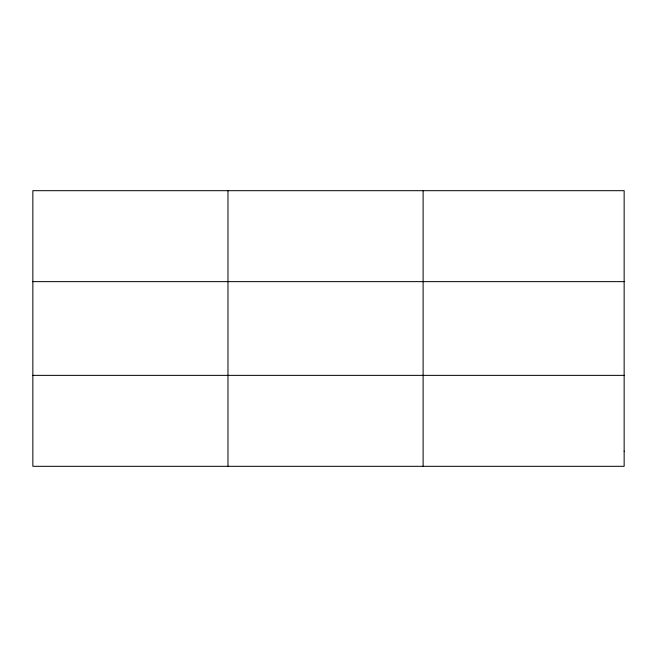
<?xml version="1.0" encoding="UTF-8"?>
<svg xmlns="http://www.w3.org/2000/svg" width="657" height="657" viewBox="0 0 657 657"><rect width="100%" height="100%" fill="white"/><g stroke="black" fill="none" stroke-linecap="round" stroke-linejoin="round"><path stroke-width="0.99" d="M227.979 190.686L227.979 466.314M423.108 190.686L423.108 466.314M32.85 281.639L624.15 281.639M32.85 375.361L624.15 375.361M624.15 451.154L624.15 466.314L32.85 466.314L32.85 190.686L624.15 190.686L624.15 451.154"/></g></svg>
